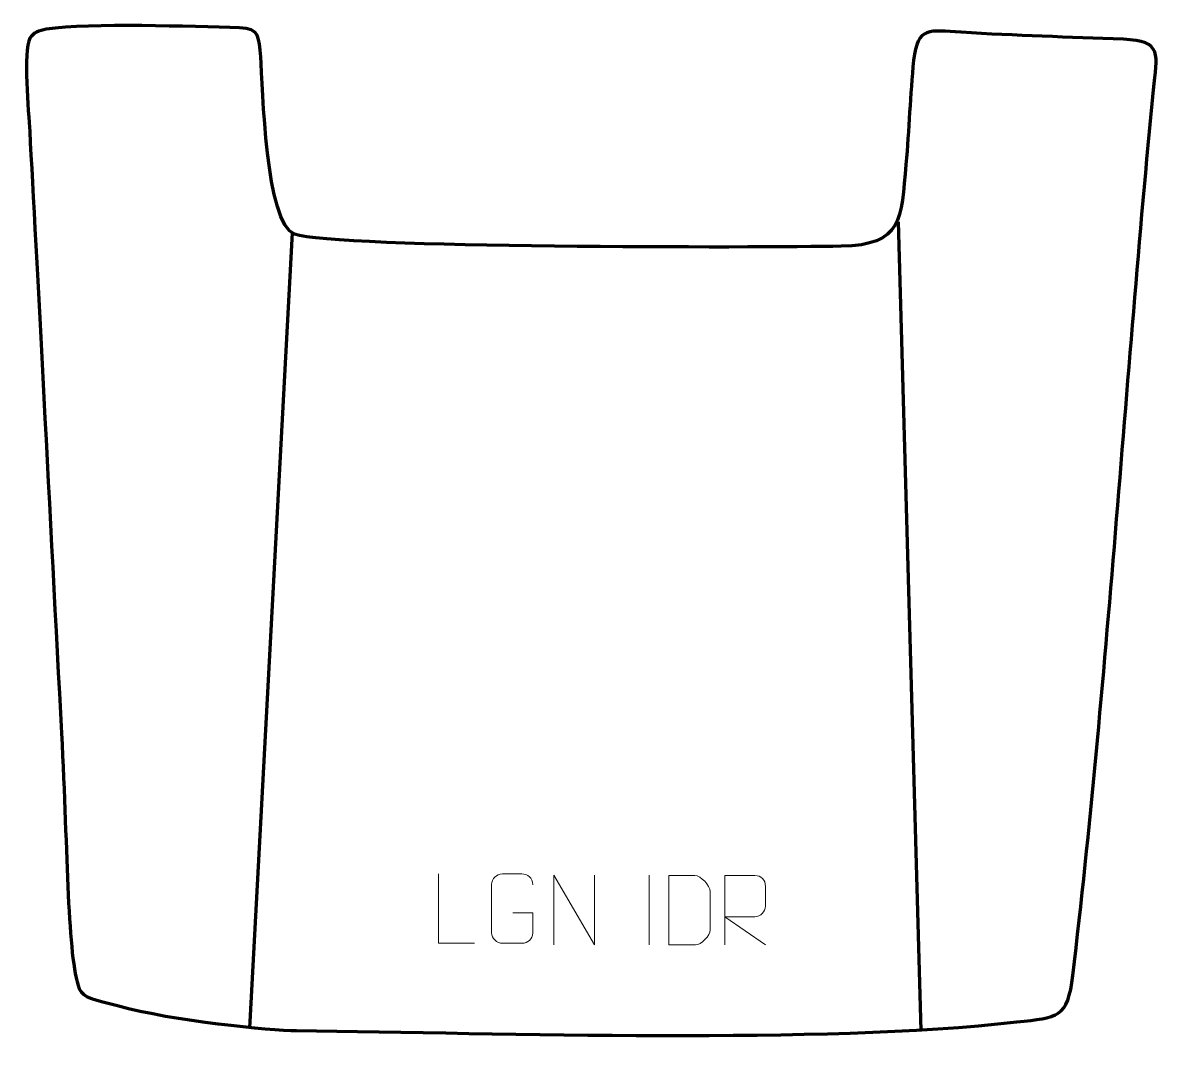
# Model space of a CAD drawing. Header units: millimetres. Extents: x -478 to -68, y 319 to 686.
import ezdxf

# ---------------------------------------------------------------- set-up
doc = ezdxf.new("R2010")
doc.units = ezdxf.units.MM
doc.header["$MEASUREMENT"] = 0
doc.layers.add('layer 1', color=7, linetype='Continuous', plot=False)
doc.layers.add('layer 2', color=7, linetype='Continuous')
doc.layers.add('layer 3', color=7, linetype='Continuous')

msp = doc.modelspace()

# ---------------------------------------------------------------- linework, layer by layer
at = {"layer": 'layer 1', "color": 250, "lineweight": 9}
for points, knots in [([(-315.5948, 354.7925), (-315.5948, 354.7925), (-328.5439, 354.7925), (-328.5439, 354.7925), (-328.5439, 354.7925), (-328.5439, 354.7925), (-328.5439, 379.7461), (-328.5439, 379.7461)], [0, 0, 0, 0, 0.33333333, 0.33333333, 0.33333333, 0.33333333, 1, 1, 1, 1]), ([(-301.8144, 365.7783), (-301.8144, 365.7783), (-294.6463, 365.7783), (-294.6463, 365.7783), (-294.6463, 365.7783), (-294.6463, 365.7783), (-294.6463, 358.6102), (-294.6463, 358.6102), (-294.6463, 358.6102), (-294.786, 356.2868), (-296.4632, 354.8072), (-298.611, 354.7964), (-298.611, 354.7964), (-300.9428, 354.7968), (-303.2748, 354.7968), (-305.6063, 354.7964), (-305.6063, 354.7964), (-307.5312, 354.691), (-309.5034, 356.5755), (-309.4922, 358.5928), (-309.4922, 358.5928), (-309.4918, 364.3629), (-309.4918, 370.1326), (-309.4922, 375.9019), (-309.4922, 375.9019), (-309.488, 378.04), (-307.7412, 379.7592), (-305.5889, 379.7458), (-305.5889, 379.7458), (-303.2632, 379.7458), (-300.9371, 379.7458), (-298.611, 379.7458), (-298.611, 379.7458), (-296.6643, 379.7812), (-294.6729, 378.2897), (-294.6463, 375.852)], [0, 0, 0, 0, 0.1, 0.1, 0.1, 0.1, 0.2, 0.2, 0.2, 0.2, 0.3, 0.3, 0.3, 0.3, 0.4, 0.4, 0.4, 0.4, 0.5, 0.5, 0.5, 0.5, 0.6, 0.6, 0.6, 0.6, 0.7, 0.7, 0.7, 0.7, 0.8, 0.8, 0.8, 0.8, 1, 1, 1, 1]), ([(-287.1418, 354.3016), (-287.1418, 354.3016), (-287.1418, 379.2551), (-287.1418, 379.2551), (-287.1418, 379.2551), (-287.1418, 379.2551), (-272.487, 354.3016), (-272.487, 354.3016), (-272.487, 354.3016), (-272.487, 354.3016), (-272.487, 379.2551), (-272.487, 379.2551)], [0, 0, 0, 0, 0.25, 0.25, 0.25, 0.25, 0.5, 0.5, 0.5, 0.5, 1, 1, 1, 1]), ([(-245.7658, 354.2434), (-243.434, 354.2438), (-238.4838, 354.2198), (-236.1523, 354.2195), (-236.1523, 354.2195), (-234.2273, 354.1141), (-230.9087, 357.6557), (-230.9199, 359.673), (-230.9199, 359.673), (-230.9203, 365.4431), (-230.9203, 367.6128), (-230.9199, 373.3821), (-230.9199, 373.3821), (-230.9242, 375.5202), (-234.2987, 379.1803), (-236.4511, 379.1668), (-236.4511, 379.1668), (-238.7768, 379.1668), (-243.5011, 379.1668), (-245.8272, 379.1668), (-245.8272, 379.1668), (-245.8268, 373.4199), (-245.7655, 359.9907), (-245.7658, 354.2434)], [0, 0, 0, 0, 0.14285714, 0.14285714, 0.14285714, 0.14285714, 0.28571429, 0.28571429, 0.28571429, 0.28571429, 0.42857143, 0.42857143, 0.42857143, 0.42857143, 0.57142857, 0.57142857, 0.57142857, 0.57142857, 0.71428571, 0.71428571, 0.71428571, 0.71428571, 1, 1, 1, 1]), ([(-225.7056, 354.2153), (-225.7056, 354.2153), (-225.7056, 379.1688), (-225.7056, 379.1688), (-225.7056, 379.1688), (-222.1108, 379.1688), (-218.5153, 379.1688), (-214.9201, 379.1688), (-214.9201, 379.1688), (-212.5948, 379.1311), (-211.0375, 377.6411), (-211.0416, 375.2747), (-211.0416, 375.2747), (-211.042, 373.2392), (-211.042, 370.1798), (-211.0416, 368.1438), (-211.0416, 368.1438), (-211.0481, 366.2683), (-212.8604, 364.3265), (-214.8699, 364.3074), (-214.8699, 364.3074), (-214.8699, 364.3074), (-225.7056, 364.3074), (-225.7056, 364.3074), (-225.7056, 364.3074), (-225.7056, 364.3074), (-211.0509, 354.2153), (-211.0509, 354.2153)], [0, 0, 0, 0, 0.125, 0.125, 0.125, 0.125, 0.25, 0.25, 0.25, 0.25, 0.375, 0.375, 0.375, 0.375, 0.5, 0.5, 0.5, 0.5, 0.625, 0.625, 0.625, 0.625, 0.75, 0.75, 0.75, 0.75, 1, 1, 1, 1])]:
    msp.add_open_spline(points, degree=3, knots=knots, dxfattribs=at)
msp.add_open_spline([(-252.8144, 379.2654), (-252.8144, 379.2654), (-252.8144, 354.2913), (-252.8144, 354.2913)], degree=3, dxfattribs=at)
at = {"layer": 'layer 2', "color": 140, "lineweight": 158}
for points in [[(-163.3797, 614.1004), (-163.3797, 614.1004), (-155.2523, 323.5163), (-155.2523, 323.5163)], [(-381.204, 610.1609), (-381.204, 610.1609), (-396.5447, 324.4433), (-396.5447, 324.4433)]]:
    msp.add_open_spline(points, degree=3, dxfattribs=at)
at = {"layer": 'layer 3', "color": 242, "lineweight": 158}
msp.add_open_spline([(-400.1275, 683.9281), (-392.7945, 683.7532), (-393.1638, 680.3275), (-392.4423, 673.4992), (-392.4423, 673.4992), (-391.7724, 662.5564), (-390.7515, 613.4141), (-380.2951, 609.7117), (-380.2951, 609.7117), (-365.5196, 604.4799), (-211.5754, 604.8939), (-183.8813, 605.3522), (-183.8813, 605.3522), (-161.7131, 605.7858), (-162.3316, 615.1294), (-160.568, 634.8048), (-160.568, 634.8048), (-159.4488, 647.2898), (-159.0766, 659.7682), (-157.812, 672.266), (-157.812, 672.266), (-156.4379, 684.4504), (-152.1556, 683.0306), (-140.7111, 682.2907), (-140.7111, 682.2907), (-121.0422, 681.0569), (-102.0451, 680.541), (-82.4246, 679.7829), (-82.4246, 679.7829), (-68.0999, 679.2294), (-70.329, 674.2994), (-71.5803, 661.5651), (-71.5803, 661.5651), (-81.9199, 555.5347), (-88.0223, 449.065), (-100.57, 343.2603), (-100.57, 343.2603), (-102.4054, 327.7838), (-105.9461, 328.2052), (-120.721, 326.5372), (-120.721, 326.5372), (-191.6045, 318.5351), (-304.9586, 322.5669), (-379.5946, 323.4393), (-379.5946, 323.4393), (-389.3769, 323.5536), (-423.5885, 326.7821), (-444.004, 332.4358), (-444.004, 332.4358), (-451.857, 334.6105), (-456.3793, 334.9868), (-457.6987, 338.477), (-457.6987, 338.477), (-462.0471, 349.9796), (-461.8003, 386.3374), (-464.118, 430.3472), (-464.118, 430.3472), (-468.083, 505.6351), (-473.1827, 604.3371), (-475.5332, 646.6866), (-475.5332, 646.6866), (-475.9112, 653.497), (-478.0045, 675.4646), (-475.4478, 680.1404), (-475.4478, 680.1404), (-474.3742, 682.1039), (-472.1198, 682.9914), (-469.5541, 683.365), (-469.5541, 683.365), (-453.5378, 685.6971), (-417.2546, 684.3365), (-400.1275, 683.9281)], degree=3, knots=[0, 0, 0, 0, 0.05263158, 0.05263158, 0.05263158, 0.05263158, 0.10526316, 0.10526316, 0.10526316, 0.10526316, 0.15789474, 0.15789474, 0.15789474, 0.15789474, 0.21052632, 0.21052632, 0.21052632, 0.21052632, 0.26315789, 0.26315789, 0.26315789, 0.26315789, 0.31578947, 0.31578947, 0.31578947, 0.31578947, 0.36842105, 0.36842105, 0.36842105, 0.36842105, 0.42105263, 0.42105263, 0.42105263, 0.42105263, 0.47368421, 0.47368421, 0.47368421, 0.47368421, 0.52631579, 0.52631579, 0.52631579, 0.52631579, 0.57894737, 0.57894737, 0.57894737, 0.57894737, 0.63157895, 0.63157895, 0.63157895, 0.63157895, 0.68421053, 0.68421053, 0.68421053, 0.68421053, 0.73684211, 0.73684211, 0.73684211, 0.73684211, 0.78947368, 0.78947368, 0.78947368, 0.78947368, 0.84210526, 0.84210526, 0.84210526, 0.84210526, 0.89473684, 0.89473684, 0.89473684, 0.89473684, 1, 1, 1, 1], dxfattribs=at)

doc.saveas('drawing.dxf')
